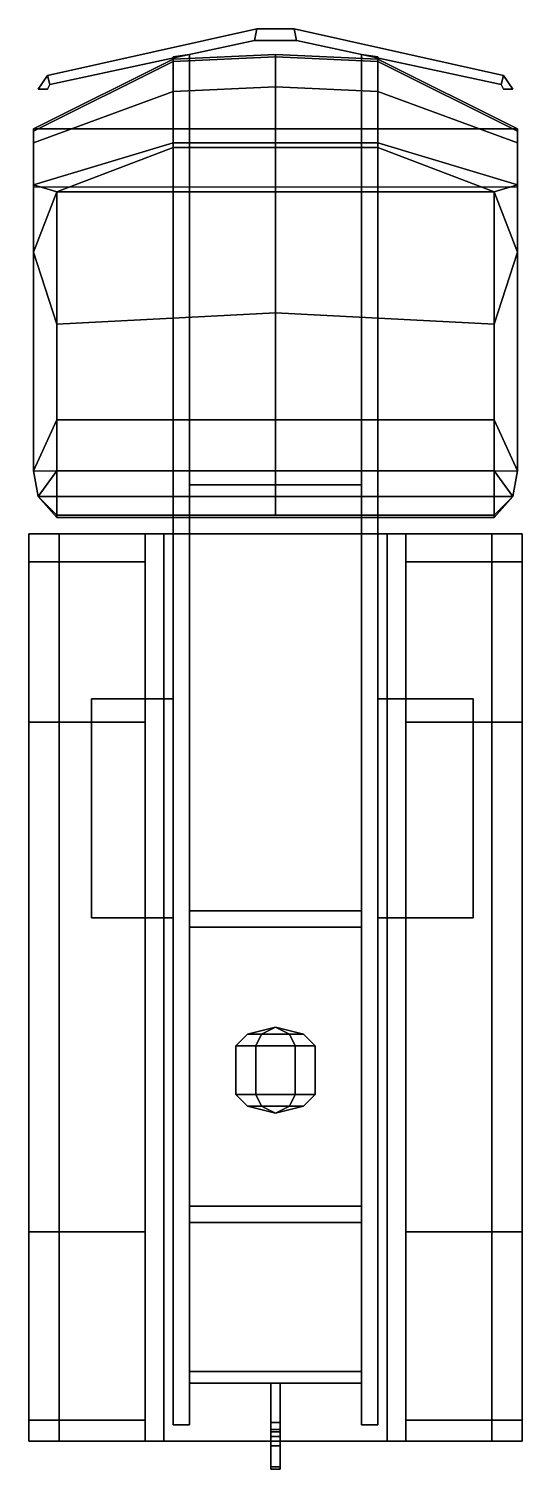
# Model space of a CAD drawing. Extents: x -1.06 to 1.06, y -3.1 to 3.09.
import ezdxf

# ---------------------------------------------------------------- set-up
doc = ezdxf.new("R2010")
doc.units = 0
doc.layers.get('0').update_dxf_attribs({"linetype": 'CONTINUOUS'})

msp = doc.modelspace()

# ---------------------------------------------------------------- linework, layer by layer
for points in [[(-0.98, 2.89, 0.76), (-0.08, 3.09, 0.76), (-0.08, 3.09, 0.61), (-0.98, 2.89, 0.61)], [(-0.97, 2.85, 0.76), (-0.09, 3.04, 0.76), (-0.08, 3.09, 0.76), (-0.98, 2.89, 0.76)], [(-0.98, 2.89, 0.61), (-0.08, 3.09, 0.61), (-0.09, 3.04, 0.61), (-0.97, 2.85, 0.61)], [(-0.09, 3.04, 0.61), (-0.09, 3.04, 0.76), (-0.97, 2.85, 0.76), (-0.97, 2.85, 0.61)], [(0.09, 3.04, 0.61), (-0.09, 3.04, 0.61), (-0.08, 3.09, 0.61), (0.08, 3.09, 0.61)], [(0.08, 3.09, 0.76), (-0.08, 3.09, 0.76), (-0.09, 3.04, 0.76), (0.09, 3.04, 0.76)], [(-0.09, 3.04, 0.76), (-0.09, 3.04, 0.61), (0.09, 3.04, 0.61), (0.09, 3.04, 0.76)], [(0.08, 3.09, 0.61), (-0.08, 3.09, 0.61), (-0.08, 3.09, 0.76), (0.08, 3.09, 0.76)], [(0.97, 2.85, 0.61), (0.09, 3.04, 0.61), (0.08, 3.09, 0.61), (0.98, 2.89, 0.61)], [(0.98, 2.89, 0.76), (0.08, 3.09, 0.76), (0.09, 3.04, 0.76), (0.97, 2.85, 0.76)], [(0.98, 2.89, 0.61), (0.08, 3.09, 0.61), (0.08, 3.09, 0.76), (0.98, 2.89, 0.76)], [(0.09, 3.04, 0.76), (0.09, 3.04, 0.61), (0.97, 2.85, 0.61), (0.97, 2.85, 0.76)], [(-1.04, 2.66, 0.62), (-0.44, 2.96, 0.62), (0, 2.98, 0.62), (0, 2.66, 0.62)], [(-0.44, -2.91, 0.64), (-0.44, 2.97, 0.64), (-0.37, 2.98, 0.64), (-0.37, -2.91, 0.64)], [(-0.37, -2.91, 0.77), (-0.37, 2.98, 0.77), (-0.44, 2.97, 0.77), (-0.44, -2.91, 0.77)], [(0, 2.97, 1.14), (0, 2.98, 0.97), (-0.44, 2.96, 0.97), (-0.44, 2.95, 1.14)], [(0, 2.98, 0.97), (0, 2.98, 0.62), (-0.44, 2.96, 0.62), (-0.44, 2.96, 0.97)], [(-0.37, -2.91, 0.64), (-0.37, 2.98, 0.64), (-0.37, 2.98, 0.77), (-0.37, -2.91, 0.77)], [(0.44, 2.95, 1.14), (0.44, 2.96, 0.97), (0, 2.98, 0.97), (0, 2.97, 1.14)], [(0, 2.66, 0.62), (0, 2.98, 0.62), (0.44, 2.96, 0.62), (1.04, 2.66, 0.62)], [(0.44, 2.96, 0.97), (0.44, 2.96, 0.62), (0, 2.98, 0.62), (0, 2.98, 0.97)], [(0.37, 2.98, 0.77), (0.37, 2.98, 0.64), (0.37, -2.91, 0.64), (0.37, -2.91, 0.77)], [(0.44, -2.91, 0.77), (0.44, 2.97, 0.77), (0.37, 2.98, 0.77), (0.37, -2.91, 0.77)], [(0.37, -2.91, 0.64), (0.37, 2.98, 0.64), (0.44, 2.97, 0.64), (0.44, -2.91, 0.64)], [(-0.44, 2.95, 1.14), (-0.44, 2.96, 0.97), (-1.04, 2.66, 0.97), (-1.04, 2.65, 1.07)], [(-0.44, 2.96, 0.97), (-0.44, 2.96, 0.62), (-1.04, 2.66, 0.62), (-1.04, 2.66, 0.97)], [(-0.44, 2.82, 1.68), (-0.44, 2.95, 1.14), (-1.04, 2.65, 1.07), (-1.04, 2.6, 1.56)], [(-0.44, 2.97, 0.77), (-0.44, 2.97, 0.64), (-0.44, -2.91, 0.64), (-0.44, -2.91, 0.77)], [(0, 2.84, 1.68), (0, 2.97, 1.14), (-0.44, 2.95, 1.14), (-0.44, 2.82, 1.68)], [(0.44, 2.82, 1.68), (0.44, 2.95, 1.14), (0, 2.97, 1.14), (0, 2.84, 1.68)], [(0.44, -2.91, 0.64), (0.44, 2.97, 0.64), (0.44, 2.97, 0.77), (0.44, -2.91, 0.77)], [(1.04, 2.66, 0.97), (0.44, 2.96, 0.97), (0.44, 2.95, 1.14), (1.04, 2.65, 1.07)], [(1.04, 2.66, 0.62), (0.44, 2.96, 0.62), (0.44, 2.96, 0.97), (1.04, 2.66, 0.97)], [(1.04, 2.65, 1.07), (0.44, 2.95, 1.14), (0.44, 2.82, 1.68), (1.04, 2.6, 1.56)], [(-1.02, 2.83, 0.76), (-0.98, 2.89, 0.76), (-0.98, 2.89, 0.61), (-1.02, 2.83, 0.61)], [(-0.98, 2.83, 0.76), (-0.97, 2.85, 0.76), (-0.98, 2.89, 0.76), (-1.02, 2.83, 0.76)], [(-1.02, 2.83, 0.61), (-0.98, 2.89, 0.61), (-0.97, 2.85, 0.61), (-0.98, 2.83, 0.61)], [(-0.97, 2.85, 0.61), (-0.97, 2.85, 0.76), (-0.98, 2.83, 0.76), (-0.98, 2.83, 0.61)], [(0.98, 2.83, 0.61), (0.97, 2.85, 0.61), (0.98, 2.89, 0.61), (1.02, 2.83, 0.61)], [(1.02, 2.83, 0.76), (0.98, 2.89, 0.76), (0.97, 2.85, 0.76), (0.98, 2.83, 0.76)], [(0.97, 2.85, 0.76), (0.97, 2.85, 0.61), (0.98, 2.83, 0.61), (0.98, 2.83, 0.76)], [(1.02, 2.83, 0.61), (0.98, 2.89, 0.61), (0.98, 2.89, 0.76), (1.02, 2.83, 0.76)], [(-0.44, 2.6, 2.22), (-0.44, 2.82, 1.68), (-1.04, 2.6, 1.56), (-1.04, 2.42, 2.14)], [(-0.98, 2.83, 0.61), (-0.98, 2.83, 0.76), (-1.02, 2.83, 0.76), (-1.02, 2.83, 0.61)], [(0, 2.6, 2.22), (0, 2.84, 1.68), (-0.44, 2.82, 1.68), (-0.44, 2.6, 2.22)], [(0.44, 2.6, 2.22), (0.44, 2.82, 1.68), (0, 2.84, 1.68), (0, 2.6, 2.22)], [(1.04, 2.6, 1.56), (0.44, 2.82, 1.68), (0.44, 2.6, 2.22), (1.04, 2.42, 2.14)], [(0.98, 2.83, 0.76), (0.98, 2.83, 0.61), (1.02, 2.83, 0.61), (1.02, 2.83, 0.76)], [(-1.04, 2.65, 1.07), (-1.04, 2.66, 0.97), (-1.04, 2.17, 0.97), (-1.04, 1.93, 1.07)], [(-1.04, 2.66, 0.97), (-1.04, 2.66, 0.81), (-1.04, 2.33, 0.81), (-1.04, 2.17, 0.97)], [(-1.04, 2.66, 0.81), (-1.04, 2.66, 0.62), (-1.04, 2.41, 0.62), (-1.04, 2.33, 0.81)], [(-1.04, 2.41, 0.62), (-1.04, 2.66, 0.62), (1.04, 2.66, 0.62), (1.04, 2.41, 0.62)], [(-1.04, 2.6, 1.56), (-1.04, 2.65, 1.07), (-1.04, 1.19, 1.07), (-1.04, 1.19, 1.56)], [(-1.04, 2.42, 2.14), (-1.04, 2.6, 1.56), (-1.04, 1.19, 1.56), (-1.04, 1.19, 2.14)], [(-0.44, 2.58, 2.25), (-0.44, 2.6, 2.22), (-1.04, 2.42, 2.14), (-0.94, 2.39, 2.36)], [(0, 2.58, 2.27), (0, 2.6, 2.22), (-0.44, 2.6, 2.22), (-0.44, 2.58, 2.25)], [(0.44, 2.58, 2.25), (0.44, 2.6, 2.22), (0, 2.6, 2.22), (0, 2.58, 2.27)], [(1.04, 2.42, 2.14), (0.44, 2.6, 2.22), (0.44, 2.58, 2.25), (0.94, 2.39, 2.36)], [(1.04, 2.17, 0.97), (1.04, 2.66, 0.97), (1.04, 2.65, 1.07), (1.04, 1.93, 1.07)], [(1.04, 2.33, 0.81), (1.04, 2.66, 0.81), (1.04, 2.66, 0.97), (1.04, 2.17, 0.97)], [(1.04, 2.41, 0.62), (1.04, 2.66, 0.62), (1.04, 2.66, 0.81), (1.04, 2.33, 0.81)], [(1.04, 1.19, 1.07), (1.04, 2.65, 1.07), (1.04, 2.6, 1.56), (1.04, 1.19, 1.56)], [(1.04, 1.19, 1.56), (1.04, 2.6, 1.56), (1.04, 2.42, 2.14), (1.04, 1.19, 2.14)], [(0, 2.39, 2.38), (0, 2.58, 2.27), (-0.44, 2.58, 2.25), (-0.94, 2.39, 2.36)], [(0.94, 2.39, 2.36), (0.44, 2.58, 2.25), (0, 2.58, 2.27), (0, 2.39, 2.38)], [(-1.04, 2.13, 2.28), (-1.04, 2.42, 2.14), (-1.04, 1.19, 2.14), (-1.04, 1.19, 2.28)], [(-0.94, 2.39, 2.36), (-1.04, 2.42, 2.14), (-1.04, 2.13, 2.28), (-0.94, 2.39, 2.36)], [(1.04, 2.13, 2.28), (1.04, 2.42, 2.14), (0.94, 2.39, 2.36)], [(1.04, 1.19, 2.14), (1.04, 2.42, 2.14), (1.04, 2.13, 2.28), (1.04, 1.19, 2.28)], [(-0.94, 2.39, 2.36), (-1.04, 2.13, 2.28), (-0.94, 1.82, 2.47), (-0.94, 2.39, 2.36)], [(0, 1.87, 2.49), (0, 2.39, 2.38), (-0.94, 2.39, 2.36), (-0.94, 1.82, 2.47)], [(0.94, 1.82, 2.47), (0.94, 2.39, 2.36), (0, 2.39, 2.38), (0, 1.87, 2.49)], [(1.04, 2.13, 2.28), (0.94, 2.39, 2.36), (0.94, 1.82, 2.47)], [(-0.94, 1.82, 2.47), (-1.04, 2.13, 2.28), (-1.04, 1.19, 2.28), (-0.94, 1.41, 2.47)], [(1.04, 1.19, 2.28), (1.04, 2.13, 2.28), (0.94, 1.82, 2.47), (0.94, 1.41, 2.47)], [(0, 1.41, 2.49), (0, 1.87, 2.49), (-0.94, 1.82, 2.47), (-0.94, 1.41, 2.47)], [(0.94, 1.41, 2.47), (0.94, 1.82, 2.47), (0, 1.87, 2.49), (0, 1.41, 2.49)], [(-1.04, 1.73, 1.07), (-1.04, 1.47, 0.97), (-1.04, 1.19, 0.97), (-1.04, 1.19, 1.07)], [(1.04, 1.19, 0.97), (1.04, 1.47, 0.97), (1.04, 1.73, 1.07), (1.04, 1.19, 1.07)], [(-1.04, 1.47, 0.97), (-1.04, 1.19, 0.74), (-1.04, 1.19, 0.74), (-1.04, 1.19, 0.97)], [(1.04, 1.19, 0.74), (1.04, 1.19, 0.74), (1.04, 1.47, 0.97), (1.04, 1.19, 0.97)], [(-0.94, 1.41, 2.47), (-1.04, 1.19, 2.28), (-1.02, 1.08, 2.28), (-0.94, 1.19, 2.45)], [(0, 1.19, 2.47), (0, 1.41, 2.49), (-0.94, 1.41, 2.47), (-0.94, 1.19, 2.45)], [(0.94, 1.19, 2.45), (0.94, 1.41, 2.47), (0, 1.41, 2.49), (0, 1.19, 2.47)], [(1.02, 1.08, 2.28), (1.04, 1.19, 2.28), (0.94, 1.41, 2.47), (0.94, 1.19, 2.45)], [(-1.04, 1.19, 2.28), (-1.04, 1.19, 0.74), (-1.02, 1.08, 0.63), (-1.02, 1.08, 2.28)], [(-1.02, 1.08, 0.63), (-1.04, 1.19, 0.74), (1.04, 1.19, 0.74), (1.02, 1.08, 0.63)], [(-0.94, 1.19, 2.45), (-1.02, 1.08, 2.28), (-0.94, 1, 2.28), (-0.94, 1.08, 2.4)], [(0, 1.08, 2.42), (0, 1.19, 2.47), (-0.94, 1.19, 2.45), (-0.94, 1.08, 2.4)], [(0.94, 1.08, 2.4), (0.94, 1.19, 2.45), (0, 1.19, 2.47), (0, 1.08, 2.42)], [(0.94, 1, 2.28), (1.02, 1.08, 2.28), (0.94, 1.19, 2.45), (0.94, 1.08, 2.4)], [(1.02, 1.08, 0.63), (1.04, 1.19, 0.74), (1.04, 1.19, 2.28), (1.02, 1.08, 2.28)], [(0.37, 1.13, 0.64), (-0.37, 1.13, 0.64), (-0.37, 1.13, 0.77), (0.37, 1.13, 0.77)], [(0.37, 1.08, 0.64), (-0.37, 1.08, 0.64), (-0.37, 1.13, 0.64), (0.37, 1.13, 0.64)], [(0.37, 1.13, 0.77), (-0.37, 1.13, 0.77), (-0.37, 1.08, 0.77), (0.37, 1.08, 0.77)], [(-1.02, 1.08, 2.28), (-1.02, 1.08, 0.63), (-0.94, 0.99, 0.63), (-0.94, 1, 2.28)], [(-0.94, 0.99, 0.63), (-1.02, 1.08, 0.63), (1.02, 1.08, 0.63), (0.94, 0.99, 0.63)], [(-0.94, 1.08, 2.4), (-0.94, 1, 2.28), (0, 1, 2.28), (0, 1.08, 2.42)], [(-0.37, 1.08, 0.77), (-0.37, 1.08, 0.64), (0.37, 1.08, 0.64), (0.37, 1.08, 0.77)], [(0, 1.08, 2.42), (0, 1, 2.28), (0.94, 1, 2.28), (0.94, 1.08, 2.4)], [(0.94, 0.99, 0.63), (1.02, 1.08, 0.63), (1.02, 1.08, 2.28), (0.94, 1, 2.28)], [(-0.94, 1, 2.28), (-0.94, 0.99, 0.63), (0.94, 0.99, 0.63), (0.94, 1, 2.28)], [(1.06, 0.92, 2.46), (1.06, 0.92, 1.14), (-1.06, 0.92, 1.14), (-1.06, 0.92, 2.46)], [(-1.06, 0.92, 2.46), (-1.06, 0.92, 1.14), (-1.06, -2.98, 1.14), (-1.06, -2.98, 2.46)], [(-1.06, -2.98, 1.14), (-1.06, 0.92, 1.14), (1.06, 0.92, 1.14), (1.06, -2.98, 1.14)], [(-0.93, 0.92, 2.63), (-1.06, 0.92, 2.46), (-1.06, -2.98, 2.46), (-0.93, -2.98, 2.63)], [(0.93, 0.92, 2.63), (1.06, 0.92, 2.46), (-1.06, 0.92, 2.46), (-0.93, 0.92, 2.63)], [(0.48, 0.92, 2.76), (0.93, 0.92, 2.63), (-0.93, 0.92, 2.63), (-0.48, 0.92, 2.76)], [(-0.48, 0.92, 2.76), (-0.93, 0.92, 2.63), (-0.93, -2.98, 2.63), (-0.48, -2.98, 2.76)], [(0.56, 0.92, 1.14), (0.56, 0.92, 1.05), (-0.56, 0.92, 1.05), (-0.56, 0.92, 1.14)], [(-0.56, 0.92, 1.14), (-0.56, 0.92, 1.05), (-0.56, -2.98, 1.05), (-0.56, -2.98, 1.14)], [(-0.56, -2.98, 1.05), (-0.56, 0.92, 1.05), (0.56, 0.92, 1.05), (0.56, -2.98, 1.05)], [(0.48, -2.98, 2.76), (0.48, 0.92, 2.76), (-0.48, 0.92, 2.76), (-0.48, -2.98, 2.76)], [(0.93, -2.98, 2.63), (0.93, 0.92, 2.63), (0.48, 0.92, 2.76), (0.48, -2.98, 2.76)], [(0.56, -2.98, 1.05), (0.56, 0.92, 1.05), (0.56, 0.92, 1.14), (0.56, -2.98, 1.14)], [(1.06, -2.98, 2.46), (1.06, 0.92, 2.46), (0.93, 0.92, 2.63), (0.93, -2.98, 2.63)], [(1.06, -2.98, 1.14), (1.06, 0.92, 1.14), (1.06, 0.92, 2.46), (1.06, -2.98, 2.46)], [(-0.56, 0.8, 1.14), (-0.56, 0.8, 0.77), (-1.06, 0.8, 0.77), (-1.06, 0.8, 1.14)], [(-1.06, 0.11, 0.77), (-1.06, 0.8, 0.77), (-0.56, 0.8, 0.77), (-0.56, 0.11, 0.77)], [(-1.06, 0.8, 1.14), (-1.06, 0.8, 0.77), (-1.06, 0.11, 0.77), (-1.06, 0.11, 1.14)], [(-0.56, 0.11, 0.77), (-0.56, 0.8, 0.77), (-0.56, 0.8, 1.14), (-0.56, 0.11, 1.14)], [(1.06, 0.8, 1.14), (1.06, 0.8, 0.77), (0.56, 0.8, 0.77), (0.56, 0.8, 1.14)], [(0.56, 0.8, 1.14), (0.56, 0.8, 0.77), (0.56, 0.11, 0.77), (0.56, 0.11, 1.14)], [(0.56, 0.11, 0.77), (0.56, 0.8, 0.77), (1.06, 0.8, 0.77), (1.06, 0.11, 0.77)], [(1.06, 0.11, 0.77), (1.06, 0.8, 0.77), (1.06, 0.8, 1.14), (1.06, 0.11, 1.14)], [(-0.44, 0.21, 0.77), (-0.44, 0.21, 0.46), (-0.79, 0.21, 0.46), (-0.79, 0.21, 0.77)], [(-0.79, 0.21, 0.77), (-0.79, 0.21, 0.46), (-0.79, -0.73, 0.46), (-0.79, -0.73, 0.77)], [(-0.44, -0.73, 0.77), (-0.44, 0.21, 0.77), (-0.79, 0.21, 0.77), (-0.79, -0.73, 0.77)], [(-0.79, -0.73, 0.46), (-0.79, 0.21, 0.46), (-0.44, 0.21, 0.46), (-0.44, -0.73, 0.46)], [(-0.44, -0.73, 0.46), (-0.44, 0.21, 0.46), (-0.44, 0.21, 0.77), (-0.44, -0.73, 0.77)], [(0.44, 0.21, 0.77), (0.44, 0.21, 0.46), (0.44, -0.73, 0.46), (0.44, -0.73, 0.77)], [(0.44, -0.73, 0.46), (0.44, 0.21, 0.46), (0.85, 0.21, 0.46), (0.85, -0.73, 0.46)], [(0.85, -0.73, 0.77), (0.85, 0.21, 0.77), (0.44, 0.21, 0.77), (0.44, -0.73, 0.77)], [(0.85, 0.21, 0.77), (0.85, 0.21, 0.46), (0.44, 0.21, 0.46), (0.44, 0.21, 0.77)], [(0.85, -0.73, 0.46), (0.85, 0.21, 0.46), (0.85, 0.21, 0.77), (0.85, -0.73, 0.77)], [(-1.06, 0.11, 1.14), (-1.06, 0.11, 0.77), (-0.56, 0.11, 0.77), (-0.56, 0.11, 1.14)], [(0.56, 0.11, 1.14), (0.56, 0.11, 0.77), (1.06, 0.11, 0.77), (1.06, 0.11, 1.14)], [(-0.79, -0.73, 0.77), (-0.79, -0.73, 0.46), (-0.44, -0.73, 0.46), (-0.44, -0.73, 0.77)], [(0.37, -0.77, 0.64), (-0.37, -0.77, 0.64), (-0.37, -0.7, 0.64), (0.37, -0.7, 0.64)], [(0.37, -0.7, 0.77), (-0.37, -0.7, 0.77), (-0.37, -0.77, 0.77), (0.37, -0.77, 0.77)], [(0.37, -0.7, 0.64), (-0.37, -0.7, 0.64), (-0.37, -0.7, 0.77), (0.37, -0.7, 0.77)], [(0.44, -0.73, 0.77), (0.44, -0.73, 0.46), (0.85, -0.73, 0.46), (0.85, -0.73, 0.77)], [(-0.37, -0.77, 0.77), (-0.37, -0.77, 0.64), (0.37, -0.77, 0.64), (0.37, -0.77, 0.77)], [(-0.0601, -1.23, 0.3859), (-0.085, -1.28, 0.3428), (-0.17, -1.28, 0.49), (-0.1202, -1.23, 0.49)], [(-0.1202, -1.23, 0.49), (-0.17, -1.28, 0.49), (-0.085, -1.28, 0.6372), (-0.0601, -1.23, 0.5941)], [(0, -1.2, 0.49), (-0.0601, -1.23, 0.3859), (-0.1202, -1.23, 0.49), (0, -1.2, 0.49)], [(0, -1.2, 0.49), (-0.1202, -1.23, 0.49), (-0.0601, -1.23, 0.5941), (0, -1.2, 0.49)], [(0.0601, -1.23, 0.3859), (0.085, -1.28, 0.3428), (-0.085, -1.28, 0.3428), (-0.0601, -1.23, 0.3859)], [(-0.0601, -1.23, 0.5941), (-0.085, -1.28, 0.6372), (0.085, -1.28, 0.6372), (0.0601, -1.23, 0.5941)], [(0, -1.2, 0.49), (0.0601, -1.23, 0.3859), (-0.0601, -1.23, 0.3859), (0, -1.2, 0.49)], [(0, -1.2, 0.49), (-0.0601, -1.23, 0.5941), (0.0601, -1.23, 0.5941), (0, -1.2, 0.49)], [(0, -1.2, 0.49), (0.1202, -1.23, 0.49), (0.0601, -1.23, 0.3859), (0, -1.2, 0.49)], [(0, -1.2, 0.49), (0.0601, -1.23, 0.5941), (0.1202, -1.23, 0.49), (0, -1.2, 0.49)], [(0.1202, -1.23, 0.49), (0.17, -1.28, 0.49), (0.085, -1.28, 0.3428), (0.0601, -1.23, 0.3859)], [(0.0601, -1.23, 0.5941), (0.085, -1.28, 0.6372), (0.17, -1.28, 0.49), (0.1202, -1.23, 0.49)], [(-0.17, -1.49, 0.49), (-0.085, -1.49, 0.6372), (-0.085, -1.28, 0.6372), (-0.17, -1.28, 0.49)], [(-0.085, -1.49, 0.3428), (-0.17, -1.49, 0.49), (-0.17, -1.28, 0.49), (-0.085, -1.28, 0.3428)], [(-0.085, -1.49, 0.6372), (0.085, -1.49, 0.6372), (0.085, -1.28, 0.6372), (-0.085, -1.28, 0.6372)], [(0.085, -1.49, 0.3428), (-0.085, -1.49, 0.3428), (-0.085, -1.28, 0.3428), (0.085, -1.28, 0.3428)], [(0.085, -1.49, 0.6372), (0.17, -1.49, 0.49), (0.17, -1.28, 0.49), (0.085, -1.28, 0.6372)], [(0.17, -1.49, 0.49), (0.085, -1.49, 0.3428), (0.085, -1.28, 0.3428), (0.17, -1.28, 0.49)], [(-0.1202, -1.54, 0.49), (-0.17, -1.49, 0.49), (-0.085, -1.49, 0.3428), (-0.0601, -1.54, 0.3859)], [(-0.0601, -1.54, 0.5941), (-0.085, -1.49, 0.6372), (-0.17, -1.49, 0.49), (-0.1202, -1.54, 0.49)], [(0, -1.57, 0.49), (-0.1202, -1.54, 0.49), (-0.0601, -1.54, 0.3859), (0, -1.57, 0.49)], [(0, -1.57, 0.49), (-0.0601, -1.54, 0.5941), (-0.1202, -1.54, 0.49), (0, -1.57, 0.49)], [(-0.0601, -1.54, 0.3859), (-0.085, -1.49, 0.3428), (0.085, -1.49, 0.3428), (0.0601, -1.54, 0.3859)], [(0.0601, -1.54, 0.5941), (0.085, -1.49, 0.6372), (-0.085, -1.49, 0.6372), (-0.0601, -1.54, 0.5941)], [(0, -1.57, 0.49), (-0.0601, -1.54, 0.3859), (0.0601, -1.54, 0.3859), (0, -1.57, 0.49)], [(0, -1.57, 0.49), (0.0601, -1.54, 0.5941), (-0.0601, -1.54, 0.5941), (0, -1.57, 0.49)], [(0, -1.57, 0.49), (0.0601, -1.54, 0.3859), (0.1202, -1.54, 0.49), (0, -1.57, 0.49)], [(0, -1.57, 0.49), (0.1202, -1.54, 0.49), (0.0601, -1.54, 0.5941), (0, -1.57, 0.49)], [(0.0601, -1.54, 0.3859), (0.085, -1.49, 0.3428), (0.17, -1.49, 0.49), (0.1202, -1.54, 0.49)], [(0.1202, -1.54, 0.49), (0.17, -1.49, 0.49), (0.085, -1.49, 0.6372), (0.0601, -1.54, 0.5941)], [(0.37, -1.97, 0.64), (-0.37, -1.97, 0.64), (-0.37, -1.97, 0.77), (0.37, -1.97, 0.77)], [(0.37, -2.04, 0.64), (-0.37, -2.04, 0.64), (-0.37, -1.97, 0.64), (0.37, -1.97, 0.64)], [(0.37, -1.97, 0.77), (-0.37, -1.97, 0.77), (-0.37, -2.04, 0.77), (0.37, -2.04, 0.77)], [(-0.37, -2.04, 0.77), (-0.37, -2.04, 0.64), (0.37, -2.04, 0.64), (0.37, -2.04, 0.77)], [(-1.06, -2.08, 1.14), (-1.06, -2.08, 0.77), (-1.06, -2.89, 0.77), (-1.06, -2.89, 1.14)], [(-0.56, -2.08, 1.14), (-0.56, -2.08, 0.77), (-1.06, -2.08, 0.77), (-1.06, -2.08, 1.14)], [(-1.06, -2.89, 0.77), (-1.06, -2.08, 0.77), (-0.56, -2.08, 0.77), (-0.56, -2.89, 0.77)], [(-0.56, -2.89, 0.77), (-0.56, -2.08, 0.77), (-0.56, -2.08, 1.14), (-0.56, -2.89, 1.14)], [(0.56, -2.08, 1.14), (0.56, -2.08, 0.77), (0.56, -2.89, 0.77), (0.56, -2.89, 1.14)], [(1.06, -2.08, 1.14), (1.06, -2.08, 0.77), (0.56, -2.08, 0.77), (0.56, -2.08, 1.14)], [(0.56, -2.89, 0.77), (0.56, -2.08, 0.77), (1.06, -2.08, 0.77), (1.06, -2.89, 0.77)], [(1.06, -2.89, 0.77), (1.06, -2.08, 0.77), (1.06, -2.08, 1.14), (1.06, -2.89, 1.14)], [(0.37, -2.73, 0.64), (-0.37, -2.73, 0.64), (-0.37, -2.68, 0.64), (0.37, -2.68, 0.64)], [(0.37, -2.68, 0.77), (-0.37, -2.68, 0.77), (-0.37, -2.73, 0.77), (0.37, -2.73, 0.77)], [(0.37, -2.68, 0.64), (-0.37, -2.68, 0.64), (-0.37, -2.68, 0.77), (0.37, -2.68, 0.77)], [(-0.37, -2.73, 0.77), (-0.37, -2.73, 0.64), (0.37, -2.73, 0.64), (0.37, -2.73, 0.77)], [(-0.02, -2.73, 0.77), (-0.02, -2.9, 0.77), (0.02, -2.9, 0.77), (0.02, -2.73, 0.77)], [(-0.02, -2.73, 0.7), (-0.02, -2.9, 0.7), (-0.02, -2.9, 0.77), (-0.02, -2.73, 0.77)], [(0.02, -2.73, 0.7), (0.02, -2.9, 0.7), (-0.02, -2.9, 0.7), (-0.02, -2.73, 0.7)], [(0.02, -2.9, 0.77), (0.02, -2.9, 0.7), (0.02, -2.73, 0.7), (0.02, -2.73, 0.77)], [(-1.06, -2.89, 1.14), (-1.06, -2.89, 0.77), (-0.56, -2.89, 0.77), (-0.56, -2.89, 1.14)], [(-0.02, -2.9, 0.7), (-0.02, -2.93, 0.7), (-0.02, -2.93, 0.8), (-0.02, -2.9, 0.77)], [(0.02, -2.9, 0.7), (0.02, -2.93, 0.7), (-0.02, -2.93, 0.7), (-0.02, -2.9, 0.7)], [(-0.02, -2.9, 0.77), (-0.02, -2.93, 0.8), (0.02, -2.93, 0.8), (0.02, -2.9, 0.77)], [(0.02, -2.93, 0.8), (0.02, -2.93, 0.7), (0.02, -2.9, 0.7), (0.02, -2.9, 0.77)], [(0.56, -2.89, 1.14), (0.56, -2.89, 0.77), (1.06, -2.89, 0.77), (1.06, -2.89, 1.14)], [(-0.44, -2.91, 0.77), (-0.44, -2.91, 0.64), (-0.37, -2.91, 0.64), (-0.37, -2.91, 0.77)], [(0.02, -3, 0.82), (0.02, -2.93, 0.8), (-0.02, -2.93, 0.8), (-0.02, -3, 0.82)], [(-0.02, -2.93, 0.8), (-0.02, -2.96, 0.77), (-0.02, -3, 0.8), (-0.02, -3, 0.82)], [(-0.02, -2.93, 0.7), (-0.02, -2.96, 0.73), (-0.02, -2.96, 0.77), (-0.02, -2.93, 0.8)], [(-0.02, -2.94, 0.69), (-0.02, -2.98, 0.71), (-0.02, -2.96, 0.73), (-0.02, -2.93, 0.7)], [(0.02, -2.93, 0.7), (0.02, -2.94, 0.69), (-0.02, -2.94, 0.69), (-0.02, -2.93, 0.7)], [(-0.02, -2.98, 0.71), (-0.02, -2.94, 0.69), (-0.02, -3.1, 0.69), (-0.02, -3.09, 0.71)], [(-0.02, -3.1, 0.69), (-0.02, -2.94, 0.69), (0.02, -2.94, 0.69), (0.02, -3.1, 0.69)], [(-0.02, -3, 0.8), (-0.02, -2.96, 0.77), (0.02, -2.96, 0.77), (0.02, -3, 0.8)], [(-0.02, -2.96, 0.77), (-0.02, -2.96, 0.73), (0.02, -2.96, 0.73), (0.02, -2.96, 0.77)], [(-0.02, -2.96, 0.73), (-0.02, -2.98, 0.71), (0.02, -2.98, 0.71), (0.02, -2.96, 0.73)], [(0.02, -3, 0.8), (0.02, -2.96, 0.77), (0.02, -2.93, 0.8), (0.02, -3, 0.82)], [(0.02, -2.96, 0.77), (0.02, -2.96, 0.73), (0.02, -2.93, 0.7), (0.02, -2.93, 0.8)], [(0.02, -2.96, 0.73), (0.02, -2.98, 0.71), (0.02, -2.94, 0.69), (0.02, -2.93, 0.7)], [(0.02, -3.1, 0.69), (0.02, -2.94, 0.69), (0.02, -2.98, 0.71), (0.02, -3.09, 0.71)], [(0.37, -2.91, 0.77), (0.37, -2.91, 0.64), (0.44, -2.91, 0.64), (0.44, -2.91, 0.77)], [(-1.06, -2.98, 2.46), (-1.06, -2.98, 1.14), (1.06, -2.98, 1.14), (1.06, -2.98, 2.46)], [(-0.93, -2.98, 2.63), (-1.06, -2.98, 2.46), (1.06, -2.98, 2.46), (0.93, -2.98, 2.63)], [(-0.48, -2.98, 2.76), (-0.93, -2.98, 2.63), (0.93, -2.98, 2.63), (0.48, -2.98, 2.76)], [(-0.56, -2.98, 1.14), (-0.56, -2.98, 1.05), (0.56, -2.98, 1.05), (0.56, -2.98, 1.14)], [(0.02, -3.09, 0.71), (0.02, -2.98, 0.71), (-0.02, -2.98, 0.71), (-0.02, -3.09, 0.71)], [(-0.02, -3, 0.82), (-0.02, -3, 0.8), (-0.02, -3.1, 0.81), (-0.02, -3.1, 0.83)], [(0.02, -3.1, 0.83), (0.02, -3, 0.82), (-0.02, -3, 0.82), (-0.02, -3.1, 0.83)], [(-0.02, -3.1, 0.81), (-0.02, -3, 0.8), (0.02, -3, 0.8), (0.02, -3.1, 0.81)], [(0.02, -3.1, 0.81), (0.02, -3, 0.8), (0.02, -3, 0.82), (0.02, -3.1, 0.83)], [(-0.02, -3.09, 0.71), (-0.02, -3.1, 0.69), (0.02, -3.1, 0.69), (0.02, -3.09, 0.71)], [(-0.02, -3.1, 0.83), (-0.02, -3.1, 0.81), (0.02, -3.1, 0.81), (0.02, -3.1, 0.83)]]:
    msp.add_3dface(points)

doc.saveas('drawing.dxf')
